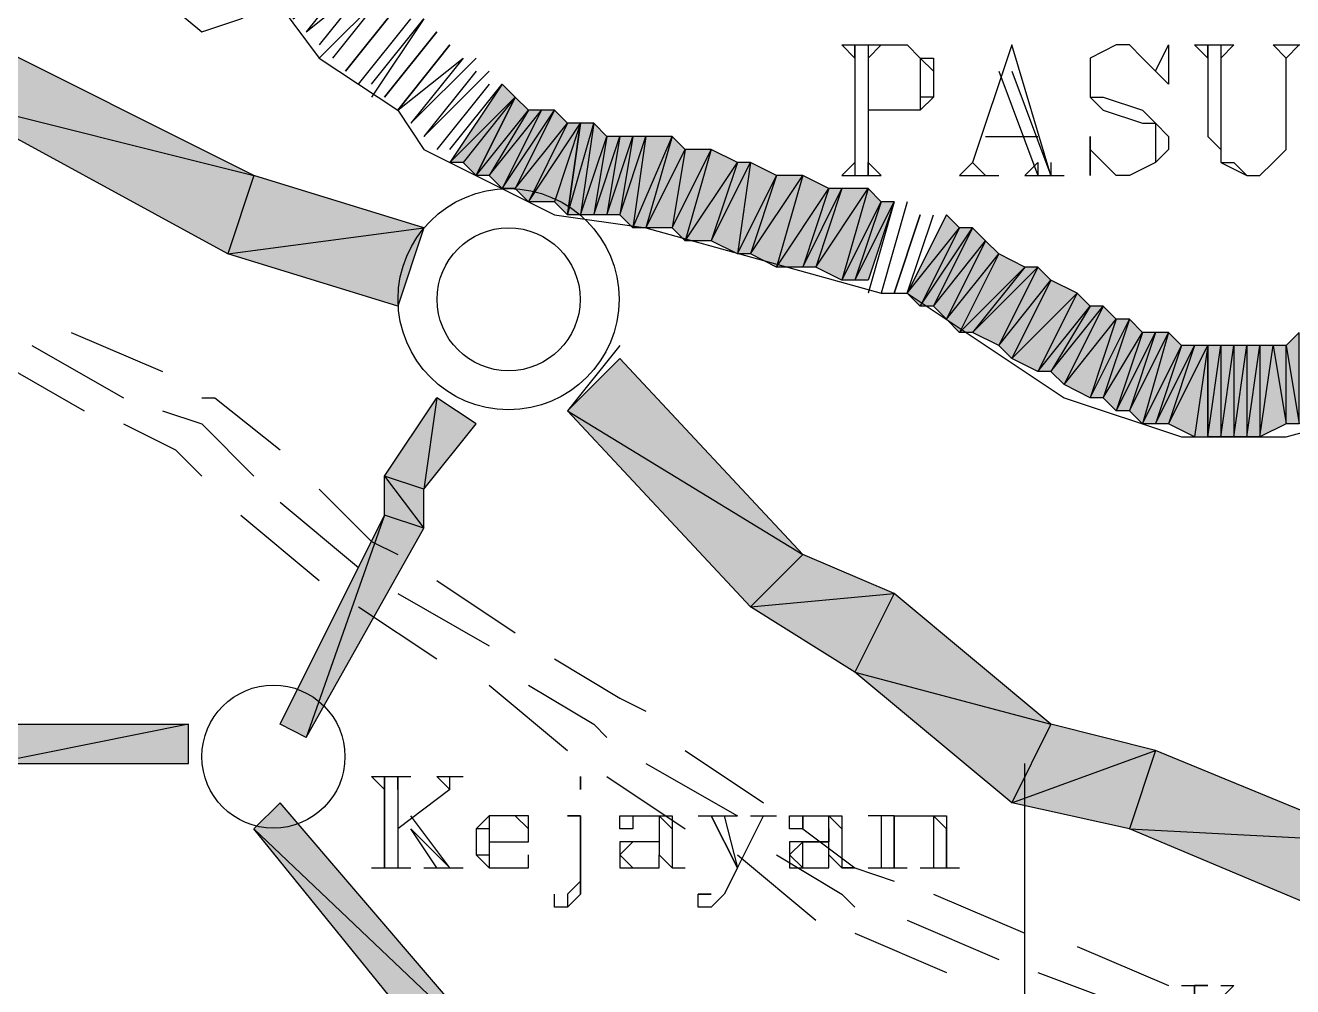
# Model space of a CAD drawing. Header units: millimetres. Extents: x 658 to 813, y 806 to 883.
# Drawn here: x 786.7438 to 787.0387, y 863.7793 to 864.003 of the extents above; entities that cross this region are included whole.
import ezdxf

# ---------------------------------------------------------------- set-up
doc = ezdxf.new("R2010")
doc.units = ezdxf.units.MM
doc.header["$LTSCALE"] = 0.1
doc.linetypes.add('atContinuous2', pattern=[0])
for name, color, linetype in [('JL-ARTERI', 7, 'Continuous'), ('KLEKTOR2', 7, 'Continuous'), ('LINK NAS BARU', 7, 'Continuous'), ('PANTAI', 7, 'Continuous'), ('pantai1', 7, 'Continuous'), ('RENC-JL-TOL', 7, 'Continuous'), ('SYMBOL', 7, 'Continuous'), ('TEXT', 8, 'Continuous'), ('zat_Mask_solid', 7, 'Continuous')]:
    doc.layers.add(name, color=color, linetype=linetype)

msp = doc.modelspace()

# ---------------------------------------------------------------- hatches: boundary and pattern name
at = {"layer": 'JL-ARTERI'}
for points in [[(786.7301347263849, 864.0014844762057), (786.7240546191977, 863.986284208237), (786.797015905441, 863.9680438866775)], [(786.7240546191977, 863.986284208237), (786.797015905441, 863.9680438866775), (786.7909357982537, 863.9498035651171)], [(786.797015905441, 863.9680438866775), (786.7909357982537, 863.9498035651171), (786.836536602156, 863.9558836723039)], [(786.7909357982537, 863.9498035651171), (786.836536602156, 863.9558836723039), (786.8304564949688, 863.9376433507426)], [(786.8821374060578, 863.925483136369), (786.8699771916838, 863.9133229219946), (786.9246981563663, 863.8798823324663)], [(786.8699771916838, 863.9133229219946), (786.9246981563663, 863.8798823324663), (786.9125379419922, 863.8677221180936)], [(786.9246981563663, 863.8798823324663), (786.9125379419922, 863.8677221180936), (786.9459785315205, 863.8707621716861)], [(786.9125379419922, 863.8677221180936), (786.9459785315205, 863.8707621716861), (786.9368583707403, 863.8525218501248)], [(786.9459785315205, 863.8707621716861), (786.9368583707403, 863.8525218501248), (786.9824591746421, 863.8403616357513)], [(786.9368583707403, 863.8525218501248), (786.9824591746421, 863.8403616357513), (786.973339013862, 863.8221213141909)], [(786.9824591746421, 863.8403616357513), (786.973339013862, 863.8221213141909), (787.0067796033898, 863.8342815285645)], [(786.973339013862, 863.8221213141909), (787.0067796033898, 863.8342815285645), (787.000699496203, 863.8160412070032)], [(787.0067796033898, 863.8342815285645), (787.000699496203, 863.8160412070032), (787.0584605144788, 863.8130011534098)], [(787.000699496203, 863.8160412070032), (787.0584605144788, 863.8130011534098), (787.0584605144788, 863.791720778256)]]:
    msp.add_hatch(color=7, dxfattribs=at).paths.add_polyline_path(points)
at = {"layer": 'KLEKTOR2'}
for points in [[(786.8395766557494, 863.916362975588), (786.836536602156, 863.8950826004342), (786.8274164413754, 863.8981226540267)], [(786.8486968165296, 863.9102828684012), (786.8395766557494, 863.916362975588), (786.836536602156, 863.8950826004342)], [(786.8030960126277, 863.8221213141909), (786.797015905441, 863.8160412070032), (786.8578169773102, 863.7582801887278)], [(786.797015905441, 863.8160412070032), (786.8578169773102, 863.7582801887278), (786.8486968165296, 863.752200081541)]]:
    msp.add_hatch(color=7, dxfattribs=at).paths.add_polyline_path(points)
h = msp.add_hatch(color=7, dxfattribs=at)
h.paths.add_polyline_path([(786.836536602156, 863.8950826004342), (786.8274164413754, 863.8981226540267), (786.836536602156, 863.8859624396531)], flags=17)
h.paths.add_polyline_path([(786.8274164413754, 863.8981226540267), (786.836536602156, 863.8859624396531), (786.8274164413754, 863.8890024932465)], flags=17)
h = msp.add_hatch(color=7, dxfattribs=at)
h.paths.add_polyline_path([(786.7818156374735, 863.8312414749711), (786.7818156374735, 863.8403616357513), (786.7362148335717, 863.8312414749711)], flags=17)
h.paths.add_polyline_path([(786.7818156374735, 863.8403616357513), (786.7362148335717, 863.8312414749711), (786.7331747799778, 863.8403616357513)])
at = {"layer": 'pantai1'}
h = msp.add_hatch(color=7, dxfattribs=at)
h.paths.add_polyline_path([(786.8547769237168, 863.9893242618313), (786.8426167093428, 863.97108394027), (786.8578169773102, 863.986284208237)])
h.paths.add_polyline_path([(786.8426167093428, 863.97108394027), (786.8578169773102, 863.986284208237), (786.8456567629366, 863.97108394027)], flags=17)
h = msp.add_hatch(color=7, dxfattribs=at)
h.paths.add_polyline_path([(786.8578169773102, 863.986284208237), (786.8486968165296, 863.9680438866775), (786.8608570309036, 863.9832441546445)])
h.paths.add_polyline_path([(786.8486968165296, 863.9680438866775), (786.8608570309036, 863.9832441546445), (786.8517368701234, 863.9680438866775)], flags=17)
h = msp.add_hatch(color=7, dxfattribs=at)
h.paths.add_polyline_path([(786.8608570309036, 863.9832441546445), (786.8517368701234, 863.9680438866775), (786.863897084497, 863.9832441546445)], flags=16)
h.paths.add_polyline_path([(786.8517368701234, 863.9680438866775), (786.863897084497, 863.9832441546445), (786.8547769237168, 863.9650038330841)])
h = msp.add_hatch(color=7, dxfattribs=at)
h.paths.add_polyline_path([(786.863897084497, 863.9832441546445), (786.8547769237168, 863.9650038330841), (786.8669371380904, 863.9832441546445)], flags=16)
h.paths.add_polyline_path([(786.8547769237168, 863.9650038330841), (786.8669371380904, 863.9832441546445), (786.8578169773102, 863.9650038330841)])
h = msp.add_hatch(color=7, dxfattribs=at)
h.paths.add_polyline_path([(786.8699771916838, 863.9802041010511), (786.8608570309036, 863.9619637794907), (786.8730172452777, 863.9802041010511)], flags=16)
h.paths.add_polyline_path([(786.8608570309036, 863.9619637794907), (786.8730172452777, 863.9802041010511), (786.8669371380904, 863.9619637794907)])
h = msp.add_hatch(color=7, dxfattribs=at)
h.paths.add_polyline_path([(786.8730172452777, 863.9802041010511), (786.8699771916838, 863.9589237258964), (786.8760572988706, 863.9802041010511)], flags=16)
h.paths.add_polyline_path([(786.8699771916838, 863.9589237258964), (786.8760572988706, 863.9802041010511), (786.8730172452777, 863.9589237258964)])
h = msp.add_hatch(color=7, dxfattribs=at)
h.paths.add_polyline_path([(786.8760572988706, 863.9802041010511), (786.8730172452777, 863.9589237258964), (786.8790973524644, 863.9771640474568)])
h.paths.add_polyline_path([(786.8730172452777, 863.9589237258964), (786.8790973524644, 863.9771640474568), (786.8760572988706, 863.9589237258964)], flags=17)
h = msp.add_hatch(color=7, dxfattribs=at)
h.paths.add_polyline_path([(786.8790973524644, 863.9771640474568), (786.8760572988706, 863.9589237258964), (786.8821374060578, 863.9771640474568)], flags=16)
h.paths.add_polyline_path([(786.8760572988706, 863.9589237258964), (786.8821374060578, 863.9771640474568), (786.8790973524644, 863.9589237258964)])
h = msp.add_hatch(color=7, dxfattribs=at)
h.paths.add_polyline_path([(786.8821374060578, 863.9771640474568), (786.8790973524644, 863.9589237258964), (786.8851774596512, 863.9771640474568)], flags=16)
h.paths.add_polyline_path([(786.8790973524644, 863.9589237258964), (786.8851774596512, 863.9771640474568), (786.8821374060578, 863.9589237258964)])
h = msp.add_hatch(color=7, dxfattribs=at)
h.paths.add_polyline_path([(786.8851774596512, 863.9771640474568), (786.8821374060578, 863.9589237258964), (786.8882175132451, 863.9771640474568)], flags=16)
h.paths.add_polyline_path([(786.8821374060578, 863.9589237258964), (786.8882175132451, 863.9771640474568), (786.8851774596512, 863.9558836723039)])
h = msp.add_hatch(color=7, dxfattribs=at)
h.paths.add_polyline_path([(786.8882175132451, 863.9771640474568), (786.8851774596512, 863.9558836723039), (786.8942976204319, 863.9771640474568)], flags=16)
h.paths.add_polyline_path([(786.8851774596512, 863.9558836723039), (786.8942976204319, 863.9771640474568), (786.8882175132451, 863.9558836723039)])
h = msp.add_hatch(color=7, dxfattribs=at)
h.paths.add_polyline_path([(786.8942976204319, 863.9771640474568), (786.8882175132451, 863.9558836723039), (786.8973376740253, 863.9741239938634)])
h.paths.add_polyline_path([(786.8882175132451, 863.9558836723039), (786.8973376740253, 863.9741239938634), (786.8942976204319, 863.9558836723039)], flags=17)
h = msp.add_hatch(color=7, dxfattribs=at)
h.paths.add_polyline_path([(786.8973376740253, 863.9741239938634), (786.8942976204319, 863.9558836723039), (786.903417781212, 863.9741239938634)], flags=16)
h.paths.add_polyline_path([(786.8942976204319, 863.9558836723039), (786.903417781212, 863.9741239938634), (786.8973376740253, 863.9528436187096)])
h = msp.add_hatch(color=7, dxfattribs=at)
h.paths.add_polyline_path([(786.903417781212, 863.9741239938634), (786.8973376740253, 863.9528436187096), (786.9094978883988, 863.97108394027)])
h.paths.add_polyline_path([(786.8973376740253, 863.9528436187096), (786.9094978883988, 863.97108394027), (786.903417781212, 863.9528436187096)], flags=17)
h = msp.add_hatch(color=7, dxfattribs=at)
h.paths.add_polyline_path([(786.9094978883988, 863.97108394027), (786.903417781212, 863.9528436187096), (786.9125379419922, 863.97108394027)], flags=16)
h.paths.add_polyline_path([(786.903417781212, 863.9528436187096), (786.9125379419922, 863.97108394027), (786.9094978883988, 863.9498035651171)])
h = msp.add_hatch(color=7, dxfattribs=at)
h.paths.add_polyline_path([(786.9125379419922, 863.97108394027), (786.9094978883988, 863.9498035651171), (786.9186180491795, 863.9680438866775)])
h.paths.add_polyline_path([(786.9094978883988, 863.9498035651171), (786.9186180491795, 863.9680438866775), (786.9125379419922, 863.9498035651171)], flags=17)
h = msp.add_hatch(color=7, dxfattribs=at)
h.paths.add_polyline_path([(786.9186180491795, 863.9680438866775), (786.9125379419922, 863.9498035651171), (786.9246981563663, 863.9680438866775)], flags=16)
h.paths.add_polyline_path([(786.9125379419922, 863.9498035651171), (786.9246981563663, 863.9680438866775), (786.9186180491795, 863.9467635115228)])
h = msp.add_hatch(color=7, dxfattribs=at)
h.paths.add_polyline_path([(786.9246981563663, 863.9680438866775), (786.9186180491795, 863.9467635115228), (786.9307782635531, 863.9650038330841)])
h.paths.add_polyline_path([(786.9186180491795, 863.9467635115228), (786.9307782635531, 863.9650038330841), (786.9246981563663, 863.9467635115228)], flags=17)
h = msp.add_hatch(color=7, dxfattribs=at)
h.paths.add_polyline_path([(786.9307782635531, 863.9650038330841), (786.9246981563663, 863.9467635115228), (786.9338183171469, 863.9650038330841)], flags=16)
h.paths.add_polyline_path([(786.9246981563663, 863.9467635115228), (786.9338183171469, 863.9650038330841), (786.9277382099601, 863.9467635115228)])
h = msp.add_hatch(color=7, dxfattribs=at)
h.paths.add_polyline_path([(786.9338183171469, 863.9650038330841), (786.9277382099601, 863.9467635115228), (786.9398984243337, 863.9650038330841)], flags=16)
h.paths.add_polyline_path([(786.9277382099601, 863.9467635115228), (786.9398984243337, 863.9650038330841), (786.9338183171469, 863.9437234579294)])
h = msp.add_hatch(color=7, dxfattribs=at)
h.paths.add_polyline_path([(786.9398984243337, 863.9650038330841), (786.9338183171469, 863.9437234579294), (786.9429384779271, 863.9619637794907)])
h.paths.add_polyline_path([(786.9338183171469, 863.9437234579294), (786.9429384779271, 863.9619637794907), (786.9368583707403, 863.9437234579294)], flags=17)
h = msp.add_hatch(color=7, dxfattribs=at)
h.paths.add_polyline_path([(786.9429384779271, 863.9619637794907), (786.9368583707403, 863.9437234579294), (786.9459785315205, 863.9619637794907)], flags=16)
h.paths.add_polyline_path([(786.9368583707403, 863.9437234579294), (786.9459785315205, 863.9619637794907), (786.9398984243337, 863.9437234579294)])
for points in [[(786.9581387458945, 863.9589237258964), (786.9490185851139, 863.940683404336), (786.9611787994879, 863.9558836723039)], [(786.9490185851139, 863.940683404336), (786.9611787994879, 863.9558836723039), (786.9520586387073, 863.9376433507426)]]:
    msp.add_hatch(color=7, dxfattribs=at).paths.add_polyline_path(points)
h = msp.add_hatch(color=7, dxfattribs=at)
h.paths.add_polyline_path([(786.9611787994879, 863.9558836723039), (786.9520586387073, 863.9376433507426), (786.9642188530813, 863.9558836723039)], flags=16)
h.paths.add_polyline_path([(786.9520586387073, 863.9376433507426), (786.9642188530813, 863.9558836723039), (786.9550986923011, 863.9376433507426)])
h = msp.add_hatch(color=7, dxfattribs=at)
h.paths.add_polyline_path([(786.9702989602681, 863.9498035651171), (786.9611787994879, 863.9315632435549), (786.9763790674554, 863.9467635115228)])
h.paths.add_polyline_path([(786.9611787994879, 863.9315632435549), (786.9763790674554, 863.9467635115228), (786.9642188530813, 863.9315632435549)], flags=17)
h = msp.add_hatch(color=7, dxfattribs=at)
h.paths.add_polyline_path([(786.9763790674554, 863.9467635115228), (786.9642188530813, 863.9315632435549), (786.9794191210487, 863.9467635115228)], flags=16)
h.paths.add_polyline_path([(786.9642188530813, 863.9315632435549), (786.9794191210487, 863.9467635115228), (786.9702989602681, 863.9285231899615)])
h = msp.add_hatch(color=7, dxfattribs=at)
h.paths.add_polyline_path([(786.9885392818289, 863.940683404336), (786.9794191210487, 863.9224430827757), (786.9915793354223, 863.9376433507426)])
h.paths.add_polyline_path([(786.9794191210487, 863.9224430827757), (786.9915793354223, 863.9376433507426), (786.9824591746421, 863.9224430827757)], flags=17)
h = msp.add_hatch(color=7, dxfattribs=at)
h.paths.add_polyline_path([(786.9915793354223, 863.9376433507426), (786.9824591746421, 863.9224430827757), (786.9946193890162, 863.9376433507426)], flags=16)
h.paths.add_polyline_path([(786.9824591746421, 863.9224430827757), (786.9946193890162, 863.9376433507426), (786.9854992282355, 863.9194030291814)])
h = msp.add_hatch(color=7, dxfattribs=at)
h.paths.add_polyline_path([(786.9976594426096, 863.9346032971483), (786.9915793354223, 863.916362975588), (787.000699496203, 863.9346032971483)], flags=16)
h.paths.add_polyline_path([(786.9915793354223, 863.916362975588), (787.000699496203, 863.9346032971483), (786.9946193890162, 863.916362975588)])
h = msp.add_hatch(color=7, dxfattribs=at)
h.paths.add_polyline_path([(787.0037395497968, 863.9315632435549), (786.9976594426096, 863.9133229219946), (787.0067796033898, 863.9315632435549)], flags=16)
h.paths.add_polyline_path([(786.9976594426096, 863.9133229219946), (787.0067796033898, 863.9315632435549), (787.000699496203, 863.9133229219946)])
h = msp.add_hatch(color=7, dxfattribs=at)
h.paths.add_polyline_path([(787.0067796033898, 863.9315632435549), (787.000699496203, 863.9133229219946), (787.0098196569836, 863.9315632435549)], flags=16)
h.paths.add_polyline_path([(787.000699496203, 863.9133229219946), (787.0098196569836, 863.9315632435549), (787.0037395497968, 863.9102828684012)])
h = msp.add_hatch(color=7, dxfattribs=at)
h.paths.add_polyline_path([(787.0098196569836, 863.9315632435549), (787.0037395497968, 863.9102828684012), (787.012859710577, 863.9285231899615)])
h.paths.add_polyline_path([(787.0037395497968, 863.9102828684012), (787.012859710577, 863.9285231899615), (787.0067796033898, 863.9102828684012)], flags=17)
h = msp.add_hatch(color=7, dxfattribs=at)
h.paths.add_polyline_path([(787.0371801393246, 863.9102828684012), (787.0371801393246, 863.9285231899615), (787.040220192918, 863.9102828684012)], flags=16)
h.paths.add_polyline_path([(787.0371801393246, 863.9285231899615), (787.040220192918, 863.9102828684012), (787.040220192918, 863.9315632435549)])
h = msp.add_hatch(color=7, dxfattribs=at)
h.paths.add_polyline_path([(787.012859710577, 863.9285231899615), (787.0067796033898, 863.9102828684012), (787.0158997641704, 863.9285231899615)], flags=16)
h.paths.add_polyline_path([(787.0067796033898, 863.9102828684012), (787.0158997641704, 863.9285231899615), (787.0098196569836, 863.9102828684012)])
h = msp.add_hatch(color=7, dxfattribs=at)
h.paths.add_polyline_path([(787.0158997641704, 863.9285231899615), (787.0098196569836, 863.9102828684012), (787.0189398177638, 863.9285231899615)], flags=16)
h.paths.add_polyline_path([(787.0098196569836, 863.9102828684012), (787.0189398177638, 863.9285231899615), (787.0158997641704, 863.9072428148087)])
h.paths.add_polyline_path([(787.0189398177638, 863.9285231899615), (787.0158997641704, 863.9072428148087), (787.0189398177638, 863.9072428148087)], flags=17)
h = msp.add_hatch(color=7, dxfattribs=at)
h.paths.add_polyline_path([(787.0189398177638, 863.9285231899615), (787.0189398177638, 863.9072428148087), (787.0219798713572, 863.9285231899615)], flags=16)
h.paths.add_polyline_path([(787.0189398177638, 863.9072428148087), (787.0219798713572, 863.9285231899615), (787.0219798713572, 863.9072428148087)])
h = msp.add_hatch(color=7, dxfattribs=at)
h.paths.add_polyline_path([(787.0219798713572, 863.9285231899615), (787.0219798713572, 863.9072428148087), (787.0250199249506, 863.9285231899615)], flags=16)
h.paths.add_polyline_path([(787.0219798713572, 863.9072428148087), (787.0250199249506, 863.9285231899615), (787.0250199249506, 863.9072428148087)])
h = msp.add_hatch(color=7, dxfattribs=at)
h.paths.add_polyline_path([(787.0250199249506, 863.9285231899615), (787.0250199249506, 863.9072428148087), (787.028059978544, 863.9285231899615)], flags=16)
h.paths.add_polyline_path([(787.0250199249506, 863.9072428148087), (787.028059978544, 863.9285231899615), (787.028059978544, 863.9072428148087)])
h = msp.add_hatch(color=7, dxfattribs=at)
h.paths.add_polyline_path([(787.028059978544, 863.9285231899615), (787.028059978544, 863.9072428148087), (787.0311000321378, 863.9285231899615)], flags=16)
h.paths.add_polyline_path([(787.028059978544, 863.9072428148087), (787.0311000321378, 863.9285231899615), (787.0311000321378, 863.9072428148087)])
h = msp.add_hatch(color=7, dxfattribs=at)
h.paths.add_polyline_path([(787.0311000321378, 863.9285231899615), (787.0311000321378, 863.9072428148087), (787.0341400857308, 863.9285231899615)], flags=16)
h.paths.add_polyline_path([(787.0311000321378, 863.9072428148087), (787.0341400857308, 863.9285231899615), (787.0371801393246, 863.9102828684012)])
h.paths.add_polyline_path([(787.0341400857308, 863.9285231899615), (787.0371801393246, 863.9102828684012), (787.0371801393246, 863.9285231899615)], flags=17)
at = {"layer": 'zat_Mask_solid'}
for points in [[(786.8578169773102, 863.986284208237), (786.8456567629366, 863.97108394027), (786.8486968165296, 863.9680438866775)], [(786.8669371380904, 863.9832441546445), (786.8578169773102, 863.9650038330841), (786.8699771916838, 863.9802041010511)], [(786.8578169773102, 863.9650038330841), (786.8699771916838, 863.9802041010511), (786.8608570309036, 863.9619637794907)], [(786.8730172452777, 863.9802041010511), (786.8669371380904, 863.9619637794907), (786.8699771916838, 863.9589237258964)], [(786.9642188530813, 863.9558836723039), (786.9550986923011, 863.9376433507426), (786.9672589066747, 863.9528436187096)], [(786.9550986923011, 863.9376433507426), (786.9672589066747, 863.9528436187096), (786.9581387458945, 863.9346032971483)], [(786.9672589066747, 863.9528436187096), (786.9581387458945, 863.9346032971483), (786.9702989602681, 863.9498035651171)], [(786.9581387458945, 863.9346032971483), (786.9702989602681, 863.9498035651171), (786.9611787994879, 863.9315632435549)], [(786.9794191210487, 863.9467635115228), (786.9702989602681, 863.9285231899615), (786.9824591746421, 863.9437234579294)], [(786.9702989602681, 863.9285231899615), (786.9824591746421, 863.9437234579294), (786.973339013862, 863.925483136369)], [(786.9824591746421, 863.9437234579294), (786.973339013862, 863.925483136369), (786.9885392818289, 863.940683404336)], [(786.973339013862, 863.925483136369), (786.9885392818289, 863.940683404336), (786.9794191210487, 863.9224430827757)], [(786.9946193890162, 863.9376433507426), (786.9854992282355, 863.9194030291814), (786.9976594426096, 863.9346032971483)], [(786.9854992282355, 863.9194030291814), (786.9976594426096, 863.9346032971483), (786.9915793354223, 863.916362975588)], [(787.000699496203, 863.9346032971483), (786.9946193890162, 863.916362975588), (787.0037395497968, 863.9315632435549)], [(786.9946193890162, 863.916362975588), (787.0037395497968, 863.9315632435549), (786.9976594426096, 863.9133229219946)], [(786.8274164413754, 863.8890024932465), (786.8091761198145, 863.8373215821588), (786.8030960126277, 863.8403616357513)], [(786.836536602156, 863.8859624396531), (786.8274164413754, 863.8890024932465), (786.8091761198145, 863.8373215821588)]]:
    msp.add_hatch(color=7, dxfattribs=at).paths.add_polyline_path(points)

# ---------------------------------------------------------------- linework, layer by layer
at = {"layer": 'JL-ARTERI', "color": 7}
for points in [[(786.7301347263849, 864.0014844762057), (786.7240546191977, 863.986284208237), (786.797015905441, 863.9680438866775), (786.7301347263849, 864.0014844762057)], [(786.7240546191977, 863.986284208237), (786.797015905441, 863.9680438866775), (786.7909357982537, 863.9498035651171), (786.7240546191977, 863.986284208237)], [(786.797015905441, 863.9680438866775), (786.7909357982537, 863.9498035651171), (786.836536602156, 863.9558836723039), (786.797015905441, 863.9680438866775)], [(786.7909357982537, 863.9498035651171), (786.836536602156, 863.9558836723039), (786.8304564949688, 863.9376433507426), (786.7909357982537, 863.9498035651171)], [(786.8821374060578, 863.9285231899615), (786.8699771916838, 863.9133229219946)], [(786.8821374060578, 863.925483136369), (786.8699771916838, 863.9133229219946), (786.9246981563663, 863.8798823324663), (786.8821374060578, 863.925483136369)], [(786.8699771916838, 863.9133229219946), (786.9246981563663, 863.8798823324663), (786.9125379419922, 863.8677221180936), (786.8699771916838, 863.9133229219946)], [(786.9246981563663, 863.8798823324663), (786.9125379419922, 863.8677221180936), (786.9459785315205, 863.8707621716861), (786.9246981563663, 863.8798823324663)], [(786.9125379419922, 863.8677221180936), (786.9459785315205, 863.8707621716861), (786.9368583707403, 863.8525218501248), (786.9125379419922, 863.8677221180936)], [(786.9459785315205, 863.8707621716861), (786.9368583707403, 863.8525218501248), (786.9824591746421, 863.8403616357513), (786.9459785315205, 863.8707621716861)], [(786.9368583707403, 863.8525218501248), (786.9824591746421, 863.8403616357513), (786.973339013862, 863.8221213141909), (786.9368583707403, 863.8525218501248)], [(786.9824591746421, 863.8403616357513), (786.973339013862, 863.8221213141909), (787.0067796033898, 863.8342815285645), (786.9824591746421, 863.8403616357513)], [(786.973339013862, 863.8221213141909), (787.0067796033898, 863.8342815285645), (787.000699496203, 863.8160412070032), (786.973339013862, 863.8221213141909)], [(787.0067796033898, 863.8342815285645), (787.000699496203, 863.8160412070032), (787.0584605144788, 863.8130011534098), (787.0067796033898, 863.8342815285645)], [(787.000699496203, 863.8160412070032), (787.0584605144788, 863.8130011534098), (787.0584605144788, 863.791720778256), (787.000699496203, 863.8160412070032)]]:
    msp.add_lwpolyline(points, dxfattribs=at)
at = {"layer": 'KLEKTOR2', "color": 7}
for points in [[(786.8395766557494, 863.916362975588), (786.836536602156, 863.8950826004342), (786.8274164413754, 863.8981226540267), (786.8395766557494, 863.916362975588)], [(786.8486968165296, 863.9102828684012), (786.8395766557494, 863.916362975588), (786.836536602156, 863.8950826004342), (786.8486968165296, 863.9102828684012)], [(786.836536602156, 863.8950826004342), (786.8274164413754, 863.8981226540267), (786.836536602156, 863.8859624396531), (786.836536602156, 863.8950826004342)], [(786.8274164413754, 863.8981226540267), (786.836536602156, 863.8859624396531), (786.8274164413754, 863.8890024932465), (786.8274164413754, 863.8981226540267)], [(786.8274164413754, 863.8890024932465), (786.8091761198145, 863.8373215821588), (786.8030960126277, 863.8403616357513), (786.8274164413754, 863.8890024932465)], [(786.836536602156, 863.8859624396531), (786.8274164413754, 863.8890024932465), (786.8091761198145, 863.8373215821588), (786.836536602156, 863.8859624396531)], [(786.7818156374735, 863.8403616357513), (786.7362148335717, 863.8312414749711), (786.7331747799778, 863.8403616357513), (786.7818156374735, 863.8403616357513)], [(786.7818156374735, 863.8312414749711), (786.7818156374735, 863.8403616357513), (786.7362148335717, 863.8312414749711), (786.7818156374735, 863.8312414749711)], [(786.8030960126277, 863.8221213141909), (786.797015905441, 863.8160412070032), (786.8578169773102, 863.7582801887278), (786.8030960126277, 863.8221213141909)], [(786.797015905441, 863.8160412070032), (786.8578169773102, 863.7582801887278), (786.8486968165296, 863.752200081541), (786.797015905441, 863.8160412070032)]]:
    msp.add_lwpolyline(points, dxfattribs=at)
at = {"layer": 'LINK NAS BARU', "color": 7}
msp.add_lwpolyline([(786.9763790674554, 863.7643602959146), (786.9763790674554, 863.8312414749711)], dxfattribs=at)
at = {"layer": 'PANTAI', "color": 7}
msp.add_lwpolyline([(786.7453349943519, 864.0592454944803), (786.7666153695061, 864.0166847441718), (786.7848556910669, 864.0014844762057), (786.7939758518471, 864.0045245297982), (786.8000559590344, 864.0075645833925), (786.8030960126277, 864.0075645833925), (786.8122161734084, 863.995404369019), (786.8304564949688, 863.9832441546445), (786.836536602156, 863.9741239938634), (786.8669371380904, 863.9589237258964), (786.8882175132451, 863.9558836723039), (786.9429384779271, 863.940683404336), (786.9490185851139, 863.940683404336), (786.9854992282355, 863.916362975588), (787.012859710577, 863.9072428148087), (787.0371801393246, 863.9072428148087), (787.0706207288529, 863.916362975588), (787.1010212647873, 863.9042027612135), (787.1375019079089, 863.8798823324663), (787.149662122283, 863.8525218501248), (787.177022604624, 863.8190812605975)], dxfattribs=at)
at = {"layer": 'pantai1', "color": 7}
for points in [[(786.8061360662211, 864.0045245297982), (786.8182962805952, 864.0197247977652), (786.8061360662211, 864.0045245297982), (786.8213363341886, 864.0166847441718), (786.8091761198145, 864.0014844762057), (786.824376387782, 864.0136446905793), (786.8122161734084, 863.9984444226114)], [(786.8122161734084, 863.995404369019), (786.8274164413754, 864.010604636985), (786.8152562270018, 863.995404369019)], [(786.8182962805952, 863.9923643154247), (786.8304564949688, 864.0075645833925), (786.8182962805952, 863.9923643154247)], [(786.8213363341886, 863.9893242618313), (786.8334965485622, 864.0045245297982)], [(786.824376387782, 863.9893242618313), (786.836536602156, 864.0045245297982), (786.824376387782, 863.986284208237)], [(786.8395766557494, 864.0014844762057), (786.8274164413754, 863.986284208237), (786.8395766557494, 864.0014844762057)], [(786.8304564949688, 863.9832441546445), (786.8426167093428, 863.9984444226114), (786.8304564949688, 863.9832441546445), (786.8456567629366, 863.995404369019), (786.8334965485622, 863.9802041010511), (786.8486968165296, 863.995404369019)], [(786.8486968165296, 863.9923643154247), (786.836536602156, 863.9771640474568), (786.8517368701234, 863.9923643154247)], [(786.8517368701234, 863.9893242618313), (786.8395766557494, 863.9741239938634)], [(786.8426167093428, 863.9741239938634), (786.8547769237168, 863.9893242618313)], [(786.8547769237168, 863.9893242618313), (786.8426167093428, 863.97108394027), (786.8578169773102, 863.986284208237), (786.8547769237168, 863.9893242618313)], [(786.8426167093428, 863.97108394027), (786.8578169773102, 863.986284208237), (786.8456567629366, 863.97108394027), (786.8426167093428, 863.97108394027)], [(786.8578169773102, 863.986284208237), (786.8456567629366, 863.97108394027), (786.8486968165296, 863.9680438866775), (786.8578169773102, 863.986284208237)], [(786.8578169773102, 863.986284208237), (786.8486968165296, 863.9680438866775), (786.8608570309036, 863.9832441546445), (786.8578169773102, 863.986284208237)], [(786.8486968165296, 863.9680438866775), (786.8608570309036, 863.9832441546445), (786.8517368701234, 863.9680438866775), (786.8486968165296, 863.9680438866775)], [(786.8608570309036, 863.9832441546445), (786.8517368701234, 863.9680438866775), (786.863897084497, 863.9832441546445), (786.8608570309036, 863.9832441546445)], [(786.8517368701234, 863.9680438866775), (786.863897084497, 863.9832441546445), (786.8547769237168, 863.9650038330841), (786.8517368701234, 863.9680438866775)], [(786.863897084497, 863.9832441546445), (786.8547769237168, 863.9650038330841), (786.8669371380904, 863.9832441546445), (786.863897084497, 863.9832441546445)], [(786.8547769237168, 863.9650038330841), (786.8669371380904, 863.9832441546445), (786.8578169773102, 863.9650038330841), (786.8547769237168, 863.9650038330841)], [(786.8669371380904, 863.9832441546445), (786.8578169773102, 863.9650038330841), (786.8699771916838, 863.9802041010511), (786.8669371380904, 863.9832441546445)], [(786.8578169773102, 863.9650038330841), (786.8699771916838, 863.9802041010511), (786.8608570309036, 863.9619637794907), (786.8578169773102, 863.9650038330841)], [(786.8699771916838, 863.9802041010511), (786.8608570309036, 863.9619637794907), (786.8730172452777, 863.9802041010511), (786.8699771916838, 863.9802041010511)], [(786.8608570309036, 863.9619637794907), (786.8730172452777, 863.9802041010511), (786.8669371380904, 863.9619637794907), (786.8608570309036, 863.9619637794907)], [(786.8730172452777, 863.9802041010511), (786.8669371380904, 863.9619637794907), (786.8699771916838, 863.9589237258964), (786.8730172452777, 863.9802041010511)], [(786.8730172452777, 863.9802041010511), (786.8699771916838, 863.9589237258964), (786.8760572988706, 863.9802041010511), (786.8730172452777, 863.9802041010511)], [(786.8699771916838, 863.9589237258964), (786.8760572988706, 863.9802041010511), (786.8730172452777, 863.9589237258964), (786.8699771916838, 863.9589237258964)], [(786.8760572988706, 863.9802041010511), (786.8730172452777, 863.9589237258964), (786.8790973524644, 863.9771640474568), (786.8760572988706, 863.9802041010511)], [(786.8730172452777, 863.9589237258964), (786.8790973524644, 863.9771640474568), (786.8760572988706, 863.9589237258964), (786.8730172452777, 863.9589237258964)], [(786.8790973524644, 863.9771640474568), (786.8760572988706, 863.9589237258964), (786.8821374060578, 863.9771640474568), (786.8790973524644, 863.9771640474568)], [(786.8760572988706, 863.9589237258964), (786.8821374060578, 863.9771640474568), (786.8790973524644, 863.9589237258964), (786.8760572988706, 863.9589237258964)], [(786.8821374060578, 863.9771640474568), (786.8790973524644, 863.9589237258964), (786.8851774596512, 863.9771640474568), (786.8821374060578, 863.9771640474568)], [(786.8790973524644, 863.9589237258964), (786.8851774596512, 863.9771640474568), (786.8821374060578, 863.9589237258964), (786.8790973524644, 863.9589237258964)], [(786.8851774596512, 863.9771640474568), (786.8821374060578, 863.9589237258964), (786.8882175132451, 863.9771640474568), (786.8851774596512, 863.9771640474568)], [(786.8821374060578, 863.9589237258964), (786.8882175132451, 863.9771640474568), (786.8851774596512, 863.9558836723039), (786.8821374060578, 863.9589237258964)], [(786.8882175132451, 863.9771640474568), (786.8851774596512, 863.9558836723039), (786.8942976204319, 863.9771640474568), (786.8882175132451, 863.9771640474568)], [(786.8851774596512, 863.9558836723039), (786.8942976204319, 863.9771640474568), (786.8882175132451, 863.9558836723039), (786.8851774596512, 863.9558836723039)], [(786.8942976204319, 863.9771640474568), (786.8882175132451, 863.9558836723039), (786.8973376740253, 863.9741239938634), (786.8942976204319, 863.9771640474568)], [(786.8882175132451, 863.9558836723039), (786.8973376740253, 863.9741239938634), (786.8942976204319, 863.9558836723039), (786.8882175132451, 863.9558836723039)], [(786.8973376740253, 863.9741239938634), (786.8942976204319, 863.9558836723039), (786.903417781212, 863.9741239938634), (786.8973376740253, 863.9741239938634)], [(786.8942976204319, 863.9558836723039), (786.903417781212, 863.9741239938634), (786.8973376740253, 863.9528436187096), (786.8942976204319, 863.9558836723039)], [(786.903417781212, 863.9741239938634), (786.8973376740253, 863.9528436187096), (786.9094978883988, 863.97108394027), (786.903417781212, 863.9741239938634)], [(786.8973376740253, 863.9528436187096), (786.9094978883988, 863.97108394027), (786.903417781212, 863.9528436187096), (786.8973376740253, 863.9528436187096)], [(786.9094978883988, 863.97108394027), (786.903417781212, 863.9528436187096), (786.9125379419922, 863.97108394027), (786.9094978883988, 863.97108394027)], [(786.903417781212, 863.9528436187096), (786.9125379419922, 863.97108394027), (786.9094978883988, 863.9498035651171), (786.903417781212, 863.9528436187096)], [(786.9125379419922, 863.97108394027), (786.9094978883988, 863.9498035651171), (786.9186180491795, 863.9680438866775), (786.9125379419922, 863.97108394027)], [(786.9094978883988, 863.9498035651171), (786.9186180491795, 863.9680438866775), (786.9125379419922, 863.9498035651171), (786.9094978883988, 863.9498035651171)], [(786.9186180491795, 863.9680438866775), (786.9125379419922, 863.9498035651171), (786.9246981563663, 863.9680438866775), (786.9186180491795, 863.9680438866775)], [(786.9125379419922, 863.9498035651171), (786.9246981563663, 863.9680438866775), (786.9186180491795, 863.9467635115228), (786.9125379419922, 863.9498035651171)], [(786.9246981563663, 863.9680438866775), (786.9186180491795, 863.9467635115228), (786.9307782635531, 863.9650038330841), (786.9246981563663, 863.9680438866775)], [(786.9186180491795, 863.9467635115228), (786.9307782635531, 863.9650038330841), (786.9246981563663, 863.9467635115228), (786.9186180491795, 863.9467635115228)], [(786.9307782635531, 863.9650038330841), (786.9246981563663, 863.9467635115228), (786.9338183171469, 863.9650038330841), (786.9307782635531, 863.9650038330841)], [(786.9246981563663, 863.9467635115228), (786.9338183171469, 863.9650038330841), (786.9277382099601, 863.9467635115228), (786.9246981563663, 863.9467635115228)], [(786.9338183171469, 863.9650038330841), (786.9277382099601, 863.9467635115228), (786.9398984243337, 863.9650038330841), (786.9338183171469, 863.9650038330841)], [(786.9277382099601, 863.9467635115228), (786.9398984243337, 863.9650038330841), (786.9338183171469, 863.9437234579294), (786.9277382099601, 863.9467635115228)], [(786.9398984243337, 863.9650038330841), (786.9338183171469, 863.9437234579294), (786.9429384779271, 863.9619637794907), (786.9398984243337, 863.9650038330841)], [(786.9338183171469, 863.9437234579294), (786.9429384779271, 863.9619637794907), (786.9368583707403, 863.9437234579294), (786.9338183171469, 863.9437234579294)], [(786.9429384779271, 863.9619637794907), (786.9368583707403, 863.9437234579294), (786.9459785315205, 863.9619637794907), (786.9429384779271, 863.9619637794907)], [(786.9368583707403, 863.9437234579294), (786.9459785315205, 863.9619637794907), (786.9398984243337, 863.9437234579294), (786.9368583707403, 863.9437234579294)], [(786.9459785315205, 863.9619637794907), (786.9398984243337, 863.940683404336)], [(786.9490185851139, 863.9619637794907), (786.9429384779271, 863.940683404336)], [(786.9520586387073, 863.9589237258964), (786.9459785315205, 863.940683404336), (786.9520586387073, 863.9589237258964)], [(786.9490185851139, 863.940683404336), (786.9550986923011, 863.9589237258964)], [(786.9581387458945, 863.9589237258964), (786.9490185851139, 863.940683404336), (786.9611787994879, 863.9558836723039), (786.9581387458945, 863.9589237258964)], [(786.9490185851139, 863.940683404336), (786.9611787994879, 863.9558836723039), (786.9520586387073, 863.9376433507426), (786.9490185851139, 863.940683404336)], [(786.9611787994879, 863.9558836723039), (786.9520586387073, 863.9376433507426), (786.9642188530813, 863.9558836723039), (786.9611787994879, 863.9558836723039)], [(786.9520586387073, 863.9376433507426), (786.9642188530813, 863.9558836723039), (786.9550986923011, 863.9376433507426), (786.9520586387073, 863.9376433507426)], [(786.9642188530813, 863.9558836723039), (786.9550986923011, 863.9376433507426), (786.9672589066747, 863.9528436187096), (786.9642188530813, 863.9558836723039)], [(786.9550986923011, 863.9376433507426), (786.9672589066747, 863.9528436187096), (786.9581387458945, 863.9346032971483), (786.9550986923011, 863.9376433507426)], [(786.9672589066747, 863.9528436187096), (786.9581387458945, 863.9346032971483), (786.9702989602681, 863.9498035651171), (786.9672589066747, 863.9528436187096)], [(786.9581387458945, 863.9346032971483), (786.9702989602681, 863.9498035651171), (786.9611787994879, 863.9315632435549), (786.9581387458945, 863.9346032971483)], [(786.9702989602681, 863.9498035651171), (786.9611787994879, 863.9315632435549), (786.9763790674554, 863.9467635115228), (786.9702989602681, 863.9498035651171)], [(786.9611787994879, 863.9315632435549), (786.9763790674554, 863.9467635115228), (786.9642188530813, 863.9315632435549), (786.9611787994879, 863.9315632435549)], [(786.9763790674554, 863.9467635115228), (786.9642188530813, 863.9315632435549), (786.9794191210487, 863.9467635115228), (786.9763790674554, 863.9467635115228)], [(786.9642188530813, 863.9315632435549), (786.9794191210487, 863.9467635115228), (786.9702989602681, 863.9285231899615), (786.9642188530813, 863.9315632435549)], [(786.9794191210487, 863.9467635115228), (786.9702989602681, 863.9285231899615), (786.9824591746421, 863.9437234579294), (786.9794191210487, 863.9467635115228)], [(786.9702989602681, 863.9285231899615), (786.9824591746421, 863.9437234579294), (786.973339013862, 863.925483136369), (786.9702989602681, 863.9285231899615)], [(786.9824591746421, 863.9437234579294), (786.973339013862, 863.925483136369), (786.9885392818289, 863.940683404336), (786.9824591746421, 863.9437234579294)], [(786.973339013862, 863.925483136369), (786.9885392818289, 863.940683404336), (786.9794191210487, 863.9224430827757), (786.973339013862, 863.925483136369)], [(786.9885392818289, 863.940683404336), (786.9794191210487, 863.9224430827757), (786.9915793354223, 863.9376433507426), (786.9885392818289, 863.940683404336)], [(786.9794191210487, 863.9224430827757), (786.9915793354223, 863.9376433507426), (786.9824591746421, 863.9224430827757), (786.9794191210487, 863.9224430827757)], [(786.9915793354223, 863.9376433507426), (786.9824591746421, 863.9224430827757), (786.9946193890162, 863.9376433507426), (786.9915793354223, 863.9376433507426)], [(786.9824591746421, 863.9224430827757), (786.9946193890162, 863.9376433507426), (786.9854992282355, 863.9194030291814), (786.9824591746421, 863.9224430827757)], [(786.9946193890162, 863.9376433507426), (786.9854992282355, 863.9194030291814), (786.9976594426096, 863.9346032971483), (786.9946193890162, 863.9376433507426)], [(786.9854992282355, 863.9194030291814), (786.9976594426096, 863.9346032971483), (786.9915793354223, 863.916362975588), (786.9854992282355, 863.9194030291814)], [(786.9976594426096, 863.9346032971483), (786.9915793354223, 863.916362975588), (787.000699496203, 863.9346032971483), (786.9976594426096, 863.9346032971483)], [(786.9915793354223, 863.916362975588), (787.000699496203, 863.9346032971483), (786.9946193890162, 863.916362975588), (786.9915793354223, 863.916362975588)], [(787.000699496203, 863.9346032971483), (786.9946193890162, 863.916362975588), (787.0037395497968, 863.9315632435549), (787.000699496203, 863.9346032971483)], [(786.9946193890162, 863.916362975588), (787.0037395497968, 863.9315632435549), (786.9976594426096, 863.9133229219946), (786.9946193890162, 863.916362975588)], [(787.0037395497968, 863.9315632435549), (786.9976594426096, 863.9133229219946), (787.0067796033898, 863.9315632435549), (787.0037395497968, 863.9315632435549)], [(786.9976594426096, 863.9133229219946), (787.0067796033898, 863.9315632435549), (787.000699496203, 863.9133229219946), (786.9976594426096, 863.9133229219946)], [(787.0067796033898, 863.9315632435549), (787.000699496203, 863.9133229219946), (787.0098196569836, 863.9315632435549), (787.0067796033898, 863.9315632435549)], [(787.000699496203, 863.9133229219946), (787.0098196569836, 863.9315632435549), (787.0037395497968, 863.9102828684012), (787.000699496203, 863.9133229219946)], [(787.0098196569836, 863.9315632435549), (787.0037395497968, 863.9102828684012), (787.012859710577, 863.9285231899615), (787.0098196569836, 863.9315632435549)], [(787.0371801393246, 863.9285231899615), (787.040220192918, 863.9102828684012), (787.040220192918, 863.9315632435549), (787.0371801393246, 863.9285231899615)], [(787.0037395497968, 863.9102828684012), (787.012859710577, 863.9285231899615), (787.0067796033898, 863.9102828684012), (787.0037395497968, 863.9102828684012)], [(787.012859710577, 863.9285231899615), (787.0067796033898, 863.9102828684012), (787.0158997641704, 863.9285231899615), (787.012859710577, 863.9285231899615)], [(787.0067796033898, 863.9102828684012), (787.0158997641704, 863.9285231899615), (787.0098196569836, 863.9102828684012), (787.0067796033898, 863.9102828684012)], [(787.0158997641704, 863.9285231899615), (787.0098196569836, 863.9102828684012), (787.0189398177638, 863.9285231899615), (787.0158997641704, 863.9285231899615)], [(787.0098196569836, 863.9102828684012), (787.0189398177638, 863.9285231899615), (787.0158997641704, 863.9072428148087), (787.0098196569836, 863.9102828684012)], [(787.0189398177638, 863.9285231899615), (787.0158997641704, 863.9072428148087), (787.0189398177638, 863.9072428148087), (787.0189398177638, 863.9285231899615)], [(787.0189398177638, 863.9285231899615), (787.0189398177638, 863.9072428148087), (787.0219798713572, 863.9285231899615), (787.0189398177638, 863.9285231899615)], [(787.0189398177638, 863.9072428148087), (787.0219798713572, 863.9285231899615), (787.0219798713572, 863.9072428148087), (787.0189398177638, 863.9072428148087)], [(787.0219798713572, 863.9285231899615), (787.0219798713572, 863.9072428148087), (787.0250199249506, 863.9285231899615), (787.0219798713572, 863.9285231899615)], [(787.0219798713572, 863.9072428148087), (787.0250199249506, 863.9285231899615), (787.0250199249506, 863.9072428148087), (787.0219798713572, 863.9072428148087)], [(787.0250199249506, 863.9285231899615), (787.0250199249506, 863.9072428148087), (787.028059978544, 863.9285231899615), (787.0250199249506, 863.9285231899615)], [(787.0250199249506, 863.9072428148087), (787.028059978544, 863.9285231899615), (787.028059978544, 863.9072428148087), (787.0250199249506, 863.9072428148087)], [(787.028059978544, 863.9285231899615), (787.028059978544, 863.9072428148087), (787.0311000321378, 863.9285231899615), (787.028059978544, 863.9285231899615)], [(787.028059978544, 863.9072428148087), (787.0311000321378, 863.9285231899615), (787.0311000321378, 863.9072428148087), (787.028059978544, 863.9072428148087)], [(787.0311000321378, 863.9285231899615), (787.0311000321378, 863.9072428148087), (787.0341400857308, 863.9285231899615), (787.0311000321378, 863.9285231899615)], [(787.0311000321378, 863.9072428148087), (787.0341400857308, 863.9285231899615), (787.0371801393246, 863.9102828684012), (787.0311000321378, 863.9072428148087)], [(787.0341400857308, 863.9285231899615), (787.0371801393246, 863.9102828684012), (787.0371801393246, 863.9285231899615), (787.0341400857308, 863.9285231899615)], [(787.0371801393246, 863.9102828684012), (787.0371801393246, 863.9285231899615), (787.040220192918, 863.9102828684012), (787.0371801393246, 863.9102828684012)]]:
    msp.add_lwpolyline(points, dxfattribs=at)
at = {"layer": 'RENC-JL-TOL', "color": 7}
for points in [[(786.7544551551321, 863.9315632435549), (786.7757355302867, 863.9224430827757)], [(786.7453349943519, 863.9285231899615), (786.7666153695061, 863.916362975588)], [(786.7362148335717, 863.925483136369), (786.7574952087259, 863.9133229219946)], [(786.7848556910669, 863.916362975588), (786.7878957446603, 863.916362975588), (786.8030960126277, 863.9042027612135)], [(786.7757355302867, 863.9133229219946), (786.7848556910669, 863.9102828684012), (786.797015905441, 863.8981226540267)], [(786.7666153695061, 863.9102828684012), (786.7787755838801, 863.9042027612135), (786.7848556910669, 863.8981226540267)], [(786.8122161734084, 863.8950826004342), (786.824376387782, 863.8829223860606), (786.8304564949688, 863.8798823324663)], [(786.8030960126277, 863.8920425468399), (786.8213363341886, 863.8768422788729)], [(786.7939758518471, 863.8890024932465), (786.8122161734084, 863.8738022252795)], [(786.8395766557494, 863.8738022252795), (786.8578169773102, 863.8616420109059)], [(786.8304564949688, 863.8707621716861), (786.8517368701234, 863.8586019573116)], [(786.8213363341886, 863.8677221180936), (786.8395766557494, 863.8555619037191)], [(786.8669371380904, 863.8555619037191), (786.8821374060578, 863.846441742938), (786.8882175132451, 863.8434016893456)], [(786.8517368701234, 863.8494817965324), (786.8699771916838, 863.8342815285645)], [(786.8608570309036, 863.8494817965324), (786.8760572988706, 863.8403616357513), (786.8790973524644, 863.8373215821588)], [(786.8973376740253, 863.8342815285645), (786.9155779955861, 863.8221213141909)], [(786.8882175132451, 863.8312414749711), (786.9094978883988, 863.8190812605975)], [(786.8790973524644, 863.8282014213777), (786.8973376740253, 863.8160412070032)], [(786.9246981563663, 863.8160412070032), (786.9368583707403, 863.806921046223), (786.9459785315205, 863.8038809926296)], [(786.9094978883988, 863.8099610998164), (786.9277382099601, 863.7947608318503)], [(786.9186180491795, 863.8099610998164), (786.9338183171469, 863.8008409390371), (786.9368583707403, 863.7978008854428)], [(786.9550986923011, 863.8008409390371), (786.9763790674554, 863.791720778256)], [(786.9490185851139, 863.7947608318503), (786.9702989602681, 863.7856406710692)], [(786.9368583707403, 863.791720778256), (786.9581387458945, 863.7826006174759)], [(786.9885392818289, 863.7886807246626), (787.0098196569836, 863.7795605638825)], [(786.9794191210487, 863.7826006174759), (787.0037395497968, 863.7734804566948)]]:
    msp.add_lwpolyline(points, dxfattribs=at)
at = {"layer": 'SYMBOL', "color": 7, "linetype": 'atContinuous2'}
for centre, radius in [((786.8562553987701, 863.9392841201392), 0.0257197465090371), ((786.8562700565337, 863.9392414959524), 0.01664219808051341), ((786.8015490918513, 863.8328396201817), 0.01664219808042993)]:
    msp.add_circle(centre, radius, dxfattribs=at)
at = {"layer": 'TEXT', "color": 7}
for points in [[(786.9338183171469, 863.9984444226114), (786.9490185851139, 863.9984444226114), (786.9520586387073, 863.995404369019), (786.9550986923011, 863.995404369019), (786.9550986923011, 863.9923643154247), (786.9550986923011, 863.986284208237), (786.9520586387073, 863.9832441546445), (786.9490185851139, 863.9832441546445), (786.9398984243337, 863.9832441546445)], [(786.9338183171469, 863.9984444226114), (786.9368583707403, 863.995404369019), (786.9368583707403, 863.9984444226114)], [(786.9368583707403, 863.9984444226114), (786.9368583707403, 863.9680438866775)], [(786.9398984243337, 863.9984444226114), (786.9398984243337, 863.9680438866775)], [(786.9398984243337, 863.9984444226114), (786.9398984243337, 863.995404369019), (786.9429384779271, 863.9984444226114)], [(786.9490185851139, 863.9984444226114), (786.9520586387073, 863.995404369019), (786.9520586387073, 863.9923643154247), (786.9520586387073, 863.986284208237), (786.9520586387073, 863.9832441546445), (786.9490185851139, 863.9832441546445)], [(786.973339013862, 863.9984444226114), (786.9642188530813, 863.97108394027)], [(786.973339013862, 863.9923643154247), (786.9824591746421, 863.9680438866775), (786.973339013862, 863.9984444226114)], [(787.0067796033898, 863.9923643154247), (787.0098196569836, 863.9984444226114), (787.0098196569836, 863.9893242618313), (787.0067796033898, 863.9923643154247), (787.0037395497968, 863.995404369019), (787.000699496203, 863.9984444226114), (786.9976594426096, 863.9984444226114), (786.9915793354223, 863.995404369019), (786.9915793354223, 863.9923643154247), (786.9915793354223, 863.9893242618313), (786.9915793354223, 863.986284208237), (786.9946193890162, 863.9832441546445), (787.0037395497968, 863.9802041010511), (787.0067796033898, 863.9802041010511), (787.0067796033898, 863.9771640474568), (787.0067796033898, 863.9741239938634), (787.0067796033898, 863.97108394027)], [(787.0158997641704, 863.9984444226114), (787.0250199249506, 863.9984444226114)], [(787.0158997641704, 863.9984444226114), (787.0189398177638, 863.995404369019), (787.0189398177638, 863.9984444226114)], [(787.0189398177638, 863.9984444226114), (787.0189398177638, 863.9771640474568), (787.0219798713572, 863.9741239938634), (787.0219798713572, 863.97108394027), (787.028059978544, 863.9680438866775), (787.0311000321378, 863.9680438866775), (787.0341400857308, 863.97108394027), (787.0371801393246, 863.9741239938634), (787.0371801393246, 863.9771640474568), (787.0371801393246, 863.995404369019)], [(787.0219798713572, 863.9984444226114), (787.0219798713572, 863.9771640474568), (787.0219798713572, 863.97108394027), (787.0250199249506, 863.97108394027), (787.028059978544, 863.9680438866775)], [(787.0219798713572, 863.9984444226114), (787.0219798713572, 863.995404369019), (787.0250199249506, 863.9984444226114)], [(787.0341400857308, 863.9984444226114), (787.0432602465119, 863.9984444226114)], [(787.0341400857308, 863.9984444226114), (787.0371801393246, 863.995404369019), (787.040220192918, 863.9984444226114)], [(786.9398984243337, 863.995404369019), (786.9398984243337, 863.97108394027)], [(786.9520586387073, 863.995404369019), (786.9550986923011, 863.9923643154247), (786.9550986923011, 863.986284208237), (786.9520586387073, 863.986284208237)], [(786.9915793354223, 863.995404369019), (786.9915793354223, 863.9923643154247), (786.9915793354223, 863.9893242618313), (786.9915793354223, 863.986284208237), (786.9946193890162, 863.986284208237), (787.0037395497968, 863.9832441546445), (787.0067796033898, 863.9802041010511), (787.0098196569836, 863.9771640474568), (787.0098196569836, 863.9741239938634), (787.0067796033898, 863.97108394027), (787.000699496203, 863.9680438866775), (786.9976594426096, 863.9680438866775), (786.9946193890162, 863.97108394027), (786.9915793354223, 863.9741239938634), (786.9915793354223, 863.9771640474568), (786.9915793354223, 863.9680438866775), (786.9915793354223, 863.9741239938634)], [(787.0219798713572, 863.995404369019), (787.0219798713572, 863.9771640474568), (787.0219798713572, 863.9741239938634)], [(786.9702989602681, 863.9923643154247), (786.9794191210487, 863.9680438866775)], [(786.9915793354223, 863.9893242618313), (786.9915793354223, 863.986284208237), (786.9946193890162, 863.986284208237), (787.0037395497968, 863.9832441546445), (787.0067796033898, 863.9802041010511), (787.0067796033898, 863.9771640474568)], [(786.9672589066747, 863.9771640474568), (786.9794191210487, 863.9771640474568)], [(786.9338183171469, 863.9680438866775), (786.9368583707403, 863.97108394027), (786.9368583707403, 863.9680438866775)], [(786.9398984243337, 863.9680438866775), (786.9398984243337, 863.97108394027), (786.9429384779271, 863.9680438866775)], [(786.9611787994879, 863.9680438866775), (786.9642188530813, 863.97108394027), (786.9672589066747, 863.9680438866775)], [(786.9763790674554, 863.9680438866775), (786.9794191210487, 863.97108394027), (786.9794191210487, 863.9680438866775)], [(786.9824591746421, 863.97108394027), (786.9824591746421, 863.9680438866775)], [(786.9338183171469, 863.9680438866775), (786.9429384779271, 863.9680438866775)], [(786.9611787994879, 863.9680438866775), (786.9702989602681, 863.9680438866775)], [(786.9763790674554, 863.9680438866775), (786.9854992282355, 863.9680438866775)], [(786.824376387782, 863.8282014213777), (786.8334965485622, 863.8282014213777)], [(786.824376387782, 863.8282014213777), (786.8274164413754, 863.8251613677843), (786.8274164413754, 863.8282014213777)], [(786.8274164413754, 863.8282014213777), (786.8274164413754, 863.806921046223), (786.8274164413754, 863.8251613677843)], [(786.8304564949688, 863.8282014213777), (786.8304564949688, 863.806921046223)], [(786.8304564949688, 863.8282014213777), (786.8304564949688, 863.8251613677843), (786.8304564949688, 863.8282014213777)], [(786.8395766557494, 863.8282014213777), (786.8456567629366, 863.8282014213777)], [(786.8395766557494, 863.8282014213777), (786.8426167093428, 863.8251613677843), (786.8426167093428, 863.8282014213777)], [(786.8730172452777, 863.8282014213777), (786.8730172452777, 863.8251613677843), (786.8730172452777, 863.8282014213777), (786.8730172452777, 863.8251613677843)], [(786.8426167093428, 863.8251613677843), (786.8304564949688, 863.8160412070032)], [(786.8395766557494, 863.806921046223), (786.8334965485622, 863.8160412070032), (786.8426167093428, 863.806921046223), (786.8334965485622, 863.8190812605975)], [(786.8517368701234, 863.8130011534098), (786.8608570309036, 863.8130011534098), (786.8608570309036, 863.8160412070032), (786.8608570309036, 863.8190812605975), (786.8578169773102, 863.8190812605975), (786.8547769237168, 863.8190812605975), (786.8517368701234, 863.8190812605975), (786.8486968165296, 863.8160412070032), (786.8486968165296, 863.8130011534098), (786.8486968165296, 863.8099610998164), (786.8517368701234, 863.806921046223), (786.8547769237168, 863.806921046223), (786.8578169773102, 863.806921046223), (786.8608570309036, 863.806921046223), (786.8608570309036, 863.8099610998164)], [(786.8547769237168, 863.8190812605975), (786.8517368701234, 863.8190812605975), (786.8517368701234, 863.8160412070032), (786.8517368701234, 863.8099610998164), (786.8517368701234, 863.806921046223), (786.8547769237168, 863.806921046223)], [(786.8608570309036, 863.8130011534098), (786.8608570309036, 863.8160412070032), (786.8578169773102, 863.8190812605975)], [(786.8608570309036, 863.8160412070032), (786.8608570309036, 863.8190812605975)], [(786.8699771916838, 863.8190812605975), (786.8730172452777, 863.8190812605975), (786.8699771916838, 863.8190812605975), (786.8730172452777, 863.8190812605975), (786.8730172452777, 863.8038809926296), (786.8730172452777, 863.8008409390371), (786.8699771916838, 863.7978008854428), (786.8669371380904, 863.7978008854428), (786.8669371380904, 863.8008409390371)], [(786.8730172452777, 863.8008409390371), (786.8730172452777, 863.8038809926296), (786.8730172452777, 863.8190812605975), (786.8730172452777, 863.8038809926296), (786.8699771916838, 863.8008409390371), (786.8699771916838, 863.7978008854428)], [(786.8821374060578, 863.8160412070032), (786.8821374060578, 863.8190812605975), (786.8851774596512, 863.8190812605975), (786.8851774596512, 863.8160412070032), (786.8821374060578, 863.8160412070032), (786.8821374060578, 863.8190812605975), (786.8851774596512, 863.8190812605975), (786.8882175132451, 863.8190812605975), (786.8912575668385, 863.8190812605975), (786.8942976204319, 863.8190812605975), (786.8942976204319, 863.8160412070032), (786.8942976204319, 863.8099610998164), (786.8942976204319, 863.806921046223), (786.8973376740253, 863.806921046223)], [(786.8882175132451, 863.8190812605975), (786.8912575668385, 863.8190812605975), (786.8912575668385, 863.8160412070032), (786.8912575668385, 863.8099610998164), (786.8942976204319, 863.806921046223), (786.8973376740253, 863.806921046223)], [(786.8912575668385, 863.8190812605975), (786.8942976204319, 863.8160412070032), (786.8942976204319, 863.8099610998164), (786.8942976204319, 863.806921046223)], [(786.9003777276187, 863.8190812605975), (786.9094978883988, 863.8190812605975)], [(786.903417781212, 863.8190812605975), (786.9094978883988, 863.806921046223), (786.903417781212, 863.8190812605975)], [(786.903417781212, 863.8190812605975), (786.9064578348055, 863.8190812605975)], [(786.9064578348055, 863.8190812605975), (786.9094978883988, 863.806921046223), (786.9155779955861, 863.8190812605975)], [(786.9125379419922, 863.8190812605975), (786.9186180491795, 863.8190812605975)], [(786.9125379419922, 863.8190812605975), (786.9155779955861, 863.8190812605975)], [(786.9246981563663, 863.8160412070032), (786.9246981563663, 863.8190812605975), (786.9246981563663, 863.8160412070032), (786.9216581027729, 863.8160412070032), (786.9216581027729, 863.8190812605975), (786.9246981563663, 863.8190812605975), (786.9307782635531, 863.8190812605975), (786.9338183171469, 863.8190812605975), (786.9338183171469, 863.8160412070032), (786.9338183171469, 863.8099610998164), (786.9338183171469, 863.806921046223), (786.9368583707403, 863.806921046223)], [(786.9368583707403, 863.806921046223), (786.9338183171469, 863.806921046223), (786.9307782635531, 863.8099610998164), (786.9307782635531, 863.8160412070032), (786.9307782635531, 863.8190812605975), (786.9338183171469, 863.8160412070032), (786.9338183171469, 863.8099610998164), (786.9338183171469, 863.806921046223)], [(786.9459785315205, 863.8160412070032), (786.9459785315205, 863.8190812605975), (786.9459785315205, 863.806921046223), (786.9459785315205, 863.8190812605975), (786.9398984243337, 863.8190812605975)], [(786.9429384779271, 863.8190812605975), (786.9429384779271, 863.806921046223)], [(786.9459785315205, 863.8190812605975), (786.9490185851139, 863.8190812605975), (786.9550986923011, 863.8190812605975), (786.9581387458945, 863.8190812605975), (786.9581387458945, 863.8160412070032), (786.9581387458945, 863.806921046223), (786.9581387458945, 863.8160412070032), (786.9550986923011, 863.8190812605975), (786.9550986923011, 863.8160412070032), (786.9550986923011, 863.806921046223)], [(786.8517368701234, 863.8160412070032), (786.8486968165296, 863.8160412070032), (786.8486968165296, 863.8099610998164), (786.8517368701234, 863.8099610998164)], [(786.8912575668385, 863.8160412070032), (786.8912575668385, 863.8130011534098), (786.8851774596512, 863.8130011534098), (786.8821374060578, 863.8130011534098), (786.8821374060578, 863.8099610998164), (786.8821374060578, 863.806921046223), (786.8851774596512, 863.806921046223), (786.8882175132451, 863.806921046223), (786.8912575668385, 863.806921046223), (786.8912575668385, 863.8099610998164)], [(786.9307782635531, 863.8160412070032), (786.9307782635531, 863.8130011534098), (786.9246981563663, 863.8130011534098), (786.9216581027729, 863.8130011534098), (786.9216581027729, 863.8099610998164), (786.9216581027729, 863.806921046223), (786.9246981563663, 863.806921046223), (786.9277382099601, 863.806921046223), (786.9307782635531, 863.806921046223), (786.9307782635531, 863.8099610998164)], [(786.8821374060578, 863.8130011534098), (786.8821374060578, 863.8099610998164), (786.8821374060578, 863.806921046223)], [(786.8912575668385, 863.8130011534098), (786.8851774596512, 863.8130011534098), (786.8821374060578, 863.8099610998164), (786.8851774596512, 863.806921046223)], [(786.9246981563663, 863.8130011534098), (786.9216581027729, 863.8099610998164), (786.9246981563663, 863.806921046223), (786.9246981563663, 863.8099610998164), (786.9246981563663, 863.8130011534098), (786.9277382099601, 863.8130011534098), (786.9307782635531, 863.8130011534098)], [(786.824376387782, 863.806921046223), (786.8334965485622, 863.806921046223)], [(786.824376387782, 863.806921046223), (786.8274164413754, 863.806921046223)], [(786.836536602156, 863.806921046223), (786.8456567629366, 863.806921046223)], [(786.8395766557494, 863.806921046223), (786.8426167093428, 863.806921046223)], [(786.9094978883988, 863.806921046223), (786.9064578348055, 863.8008409390371), (786.903417781212, 863.7978008854428), (786.9003777276187, 863.7978008854428), (786.9003777276187, 863.8008409390371), (786.903417781212, 863.8008409390371), (786.9003777276187, 863.8008409390371)], [(786.9398984243337, 863.806921046223), (786.9490185851139, 863.806921046223)], [(786.9459785315205, 863.806921046223), (786.9490185851139, 863.806921046223)], [(786.9520586387073, 863.806921046223), (786.9611787994879, 863.806921046223)], [(786.9581387458945, 863.806921046223), (786.9611787994879, 863.806921046223)], [(787.012859710577, 863.7795605638825), (787.0189398177638, 863.7795605638825)], [(787.0158997641704, 863.7795605638825), (787.0158997641704, 863.767400349508), (787.0158997641704, 863.7795605638825), (787.0158997641704, 863.767400349508)], [(787.0250199249506, 863.7795605638825), (787.0158997641704, 863.7704404031014)], [(787.0158997641704, 863.7795605638825), (787.0189398177638, 863.7795605638825), (787.0158997641704, 863.7795605638825)], [(787.0219798713572, 863.7795605638825), (787.0250199249506, 863.7795605638825)], [(787.0219798713572, 863.7795605638825), (787.0250199249506, 863.7795605638825)]]:
    msp.add_lwpolyline(points, dxfattribs=at)

doc.saveas('drawing.dxf')
